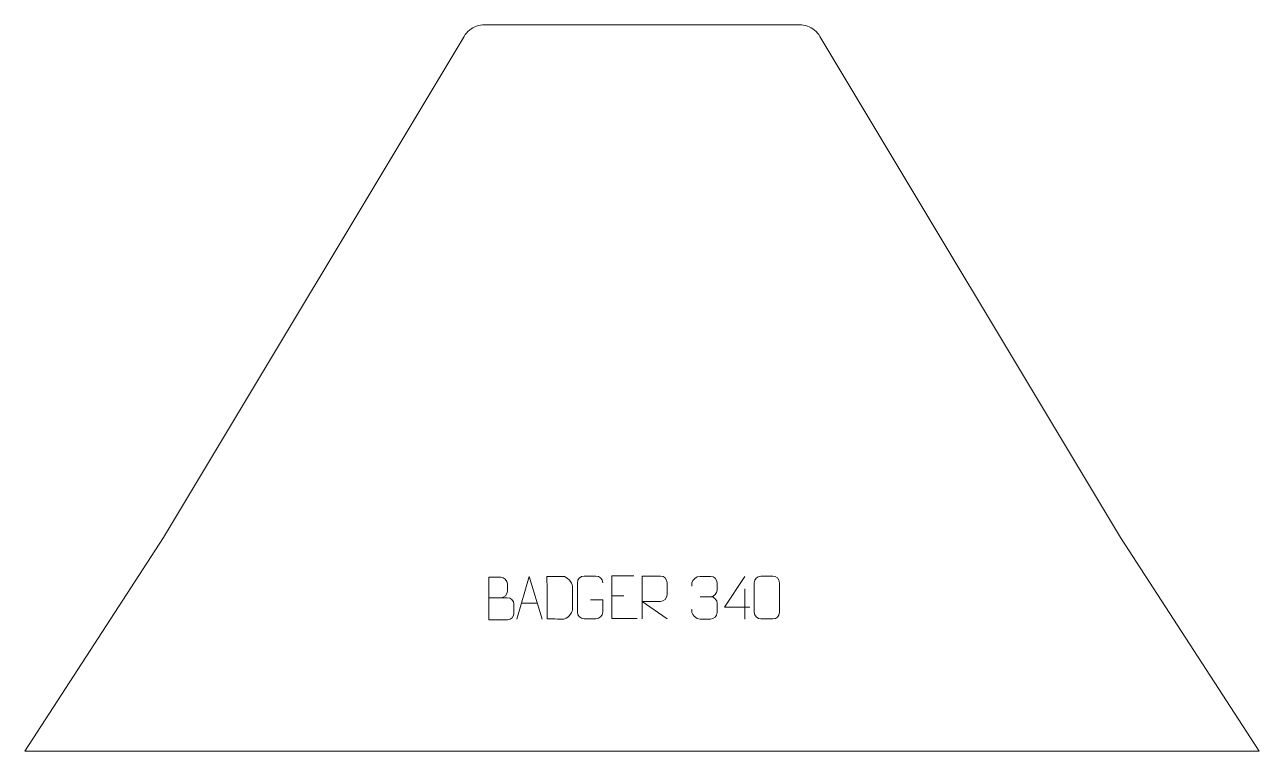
# Model space of a CAD drawing. Header units: millimetres. Extents: x -365 to 357, y 924 to 1349.
import ezdxf

# ---------------------------------------------------------------- set-up
doc = ezdxf.new("R2010")
doc.units = ezdxf.units.MM
doc.header["$MEASUREMENT"] = 0
doc.layers.add('layer 1', color=7, linetype='Continuous')

msp = doc.modelspace()

# ---------------------------------------------------------------- linework, layer by layer
at = {"layer": 'layer 1', "color": 242, "lineweight": 9}
msp.add_open_spline([(-95.8133, 1348.613), (-95.8133, 1348.613), (88.3095, 1348.613), (88.3095, 1348.613), (88.3095, 1348.613), (88.3095, 1348.613), (89.5119, 1348.5621), (89.5119, 1348.5621), (89.5119, 1348.5621), (89.5119, 1348.5621), (90.7059, 1348.407), (90.7059, 1348.407), (90.7059, 1348.407), (90.7059, 1348.407), (91.8816, 1348.1508), (91.8816, 1348.1508), (91.8816, 1348.1508), (91.8816, 1348.1508), (93.0312, 1347.7944), (93.0312, 1347.7944), (93.0312, 1347.7944), (93.0312, 1347.7944), (94.1456, 1347.3408), (94.1456, 1347.3408), (94.1456, 1347.3408), (94.1456, 1347.3408), (95.2177, 1346.7933), (95.2177, 1346.7933), (95.2177, 1346.7933), (95.2177, 1346.7933), (96.2386, 1346.1562), (96.2386, 1346.1562), (96.2386, 1346.1562), (96.2386, 1346.1562), (97.2008, 1345.4332), (97.2008, 1345.4332), (97.2008, 1345.4332), (97.2008, 1345.4332), (98.0979, 1344.6307), (98.0979, 1344.6307), (98.0979, 1344.6307), (98.0979, 1344.6307), (98.9232, 1343.7541), (98.9232, 1343.7541), (98.9232, 1343.7541), (98.9232, 1343.7541), (99.67, 1342.811), (99.67, 1342.811), (99.67, 1342.811), (99.67, 1342.811), (100.3326, 1341.8062), (100.3326, 1341.8062), (100.3326, 1341.8062), (100.3326, 1341.8062), (276.2476, 1048.6137), (276.2476, 1048.6137), (276.2476, 1048.6137), (276.2476, 1048.6137), (357.4984, 923.6134), (357.4984, 923.6134), (357.4984, 923.6134), (357.4984, 923.6134), (-365.0022, 923.6134), (-365.0022, 923.6134), (-365.0022, 923.6134), (-365.0022, 923.6134), (-283.7514, 1048.6137), (-283.7514, 1048.6137), (-283.7514, 1048.6137), (-283.7514, 1048.6137), (-107.8364, 1341.8062), (-107.8364, 1341.8062), (-107.8364, 1341.8062), (-107.8364, 1341.8062), (-107.1727, 1342.811), (-107.1727, 1342.811), (-107.1727, 1342.811), (-107.1727, 1342.811), (-106.4259, 1343.7541), (-106.4259, 1343.7541), (-106.4259, 1343.7541), (-106.4259, 1343.7541), (-105.6017, 1344.6307), (-105.6017, 1344.6307), (-105.6017, 1344.6307), (-105.6017, 1344.6307), (-104.7046, 1345.4332), (-104.7046, 1345.4332), (-104.7046, 1345.4332), (-104.7046, 1345.4332), (-103.7424, 1346.1562), (-103.7424, 1346.1562), (-103.7424, 1346.1562), (-103.7424, 1346.1562), (-102.7215, 1346.7933), (-102.7215, 1346.7933), (-102.7215, 1346.7933), (-102.7215, 1346.7933), (-101.6497, 1347.3408), (-101.6497, 1347.3408), (-101.6497, 1347.3408), (-101.6497, 1347.3408), (-100.535, 1347.7944), (-100.535, 1347.7944), (-100.535, 1347.7944), (-100.535, 1347.7944), (-99.3846, 1348.1508), (-99.3846, 1348.1508), (-99.3846, 1348.1508), (-99.3846, 1348.1508), (-98.2097, 1348.407), (-98.2097, 1348.407), (-98.2097, 1348.407), (-98.2097, 1348.407), (-97.0157, 1348.5621), (-97.0157, 1348.5621), (-97.0157, 1348.5621), (-97.0157, 1348.5621), (-95.8133, 1348.613), (-95.8133, 1348.613)], degree=3, knots=[0, 0, 0, 0, 0.03225806, 0.03225806, 0.03225806, 0.03225806, 0.06451613, 0.06451613, 0.06451613, 0.06451613, 0.09677419, 0.09677419, 0.09677419, 0.09677419, 0.12903226, 0.12903226, 0.12903226, 0.12903226, 0.16129032, 0.16129032, 0.16129032, 0.16129032, 0.19354839, 0.19354839, 0.19354839, 0.19354839, 0.22580645, 0.22580645, 0.22580645, 0.22580645, 0.25806452, 0.25806452, 0.25806452, 0.25806452, 0.29032258, 0.29032258, 0.29032258, 0.29032258, 0.32258065, 0.32258065, 0.32258065, 0.32258065, 0.35483871, 0.35483871, 0.35483871, 0.35483871, 0.38709677, 0.38709677, 0.38709677, 0.38709677, 0.41935484, 0.41935484, 0.41935484, 0.41935484, 0.4516129, 0.4516129, 0.4516129, 0.4516129, 0.48387097, 0.48387097, 0.48387097, 0.48387097, 0.51612903, 0.51612903, 0.51612903, 0.51612903, 0.5483871, 0.5483871, 0.5483871, 0.5483871, 0.58064516, 0.58064516, 0.58064516, 0.58064516, 0.61290323, 0.61290323, 0.61290323, 0.61290323, 0.64516129, 0.64516129, 0.64516129, 0.64516129, 0.67741935, 0.67741935, 0.67741935, 0.67741935, 0.70967742, 0.70967742, 0.70967742, 0.70967742, 0.74193548, 0.74193548, 0.74193548, 0.74193548, 0.77419355, 0.77419355, 0.77419355, 0.77419355, 0.80645161, 0.80645161, 0.80645161, 0.80645161, 0.83870968, 0.83870968, 0.83870968, 0.83870968, 0.87096774, 0.87096774, 0.87096774, 0.87096774, 0.90322581, 0.90322581, 0.90322581, 0.90322581, 0.93548387, 0.93548387, 0.93548387, 0.93548387, 1, 1, 1, 1], dxfattribs=at)
at = {"layer": 'layer 1', "color": 250, "lineweight": 9}
for points, knots in [([(-33.8956, 1012.1223), (-33.8956, 1012.1223), (-26.7275, 1012.1223), (-26.7275, 1012.1223), (-26.7275, 1012.1223), (-26.7275, 1012.1223), (-26.7275, 1004.9542), (-26.7275, 1004.9542), (-26.7275, 1004.9542), (-26.8672, 1002.6308), (-28.5444, 1001.1512), (-30.6922, 1001.1404), (-30.6922, 1001.1404), (-33.024, 1001.1408), (-35.356, 1001.1408), (-37.6875, 1001.1404), (-37.6875, 1001.1404), (-39.6124, 1001.035), (-41.5846, 1002.9195), (-41.5734, 1004.9368), (-41.5734, 1004.9368), (-41.573, 1010.7069), (-41.573, 1016.4766), (-41.5734, 1022.2459), (-41.5734, 1022.2459), (-41.5692, 1024.384), (-39.8224, 1026.1032), (-37.6701, 1026.0898), (-37.6701, 1026.0898), (-35.3444, 1026.0898), (-33.0183, 1026.0898), (-30.6922, 1026.0898), (-30.6922, 1026.0898), (-28.7455, 1026.1252), (-26.7541, 1024.6337), (-26.7275, 1022.196)], [0, 0, 0, 0, 0.1, 0.1, 0.1, 0.1, 0.2, 0.2, 0.2, 0.2, 0.3, 0.3, 0.3, 0.3, 0.4, 0.4, 0.4, 0.4, 0.5, 0.5, 0.5, 0.5, 0.6, 0.6, 0.6, 0.6, 0.7, 0.7, 0.7, 0.7, 0.8, 0.8, 0.8, 0.8, 1, 1, 1, 1]), ([(-8.6237, 1026.3369), (-8.6237, 1026.3369), (-21.4976, 1026.3369), (-21.4976, 1026.3369), (-21.4976, 1026.3369), (-21.4976, 1026.3369), (-21.4976, 1001.3833), (-21.4976, 1001.3833), (-21.4976, 1001.3833), (-21.4976, 1001.3833), (-6.6318, 1001.3833), (-6.6318, 1001.3833)], [0, 0, 0, 0, 0.25, 0.25, 0.25, 0.25, 0.5, 0.5, 0.5, 0.5, 1, 1, 1, 1]), ([(-3.7518, 1001.1378), (-3.7518, 1001.1378), (-3.7518, 1026.0913), (-3.7518, 1026.0913), (-3.7518, 1026.0913), (-0.157, 1026.0913), (3.4385, 1026.0913), (7.0337, 1026.0913), (7.0337, 1026.0913), (9.359, 1026.0536), (10.9163, 1024.5636), (10.9122, 1022.1972), (10.9122, 1022.1972), (10.9118, 1020.1617), (10.9118, 1017.1023), (10.9122, 1015.0663), (10.9122, 1015.0663), (10.9057, 1013.1908), (9.0934, 1011.249), (7.0839, 1011.2299), (7.0839, 1011.2299), (7.0839, 1011.2299), (-3.7518, 1011.2299), (-3.7518, 1011.2299), (-3.7518, 1011.2299), (-3.7518, 1011.2299), (10.9029, 1001.1378), (10.9029, 1001.1378)], [0, 0, 0, 0, 0.125, 0.125, 0.125, 0.125, 0.25, 0.25, 0.25, 0.25, 0.375, 0.375, 0.375, 0.375, 0.5, 0.5, 0.5, 0.5, 0.625, 0.625, 0.625, 0.625, 0.75, 0.75, 0.75, 0.75, 1, 1, 1, 1]), ([(25.5079, 1020.2497), (25.5079, 1020.2497), (25.5079, 1022.1069), (25.5079, 1022.1069), (25.5079, 1022.1069), (25.4936, 1023.8488), (28.1581, 1025.9669), (30.2172, 1025.9442), (30.2172, 1025.9442), (32.2813, 1025.9442), (34.3453, 1025.9442), (36.409, 1025.9442), (36.409, 1025.9442), (38.6035, 1025.953), (40.2018, 1024.1062), (40.2462, 1022.1941), (40.2462, 1022.1941), (40.2458, 1020.759), (40.2458, 1019.3239), (40.2462, 1017.8884), (40.2462, 1017.8884), (40.1976, 1016.2349), (38.595, 1014.0049), (36.3967, 1014.0149), (36.3967, 1014.0149), (38.6004, 1014.0037), (40.2084, 1012.2005), (40.2624, 1010.141), (40.2624, 1010.141), (40.262, 1008.3563), (40.262, 1006.5716), (40.2624, 1004.7865), (40.2624, 1004.7865), (40.2725, 1002.7251), (38.2176, 1000.962), (36.3967, 1000.9701), (36.3967, 1000.9701), (34.3314, 1000.9704), (32.2662, 1000.9704), (30.2006, 1000.9701), (30.2006, 1000.9701), (28.032, 1000.9816), (25.501, 1003.3818), (25.4824, 1004.8436), (25.4824, 1004.8436), (25.4824, 1004.8436), (25.4824, 1006.7522), (25.4824, 1006.7522)], [0, 0, 0, 0, 0.07692308, 0.07692308, 0.07692308, 0.07692308, 0.15384615, 0.15384615, 0.15384615, 0.15384615, 0.23076923, 0.23076923, 0.23076923, 0.23076923, 0.30769231, 0.30769231, 0.30769231, 0.30769231, 0.38461538, 0.38461538, 0.38461538, 0.38461538, 0.46153846, 0.46153846, 0.46153846, 0.46153846, 0.53846154, 0.53846154, 0.53846154, 0.53846154, 0.61538462, 0.61538462, 0.61538462, 0.61538462, 0.69230769, 0.69230769, 0.69230769, 0.69230769, 0.76923077, 0.76923077, 0.76923077, 0.76923077, 0.84615385, 0.84615385, 0.84615385, 0.84615385, 1, 1, 1, 1]), ([(65.8162, 1026.0367), (68.1419, 1026.0367), (70.468, 1026.0367), (72.7941, 1026.0367), (72.7941, 1026.0367), (74.7407, 1026.0723), (76.7321, 1024.5807), (76.7588, 1022.1431), (76.7588, 1022.1431), (76.7584, 1016.3962), (76.7584, 1010.6489), (76.7588, 1004.9012), (76.7588, 1004.9012), (76.619, 1002.5778), (74.9418, 1001.0982), (72.7941, 1001.0874), (72.7941, 1001.0874), (70.4622, 1001.0878), (68.1303, 1001.0878), (65.7988, 1001.0874), (65.7988, 1001.0874), (63.8738, 1000.982), (61.9017, 1002.8665), (61.9129, 1004.8838), (61.9129, 1004.8838), (61.9132, 1010.6539), (61.9132, 1016.4236), (61.9129, 1022.1929), (61.9129, 1022.1929), (61.9171, 1024.331), (63.6638, 1026.0502), (65.8162, 1026.0367)], [0, 0, 0, 0, 0.11111111, 0.11111111, 0.11111111, 0.11111111, 0.22222222, 0.22222222, 0.22222222, 0.22222222, 0.33333333, 0.33333333, 0.33333333, 0.33333333, 0.44444444, 0.44444444, 0.44444444, 0.44444444, 0.55555556, 0.55555556, 0.55555556, 0.55555556, 0.66666667, 0.66666667, 0.66666667, 0.66666667, 0.77777778, 0.77777778, 0.77777778, 0.77777778, 1, 1, 1, 1]), ([(-93.4412, 1013.4572), (-89.8026, 1013.4576), (-86.2155, 1013.4576), (-82.5761, 1013.4572), (-82.5761, 1013.4572), (-80.6007, 1013.4399), (-78.6771, 1011.7038), (-78.6771, 1009.6542), (-78.6771, 1009.6542), (-78.6775, 1008.5256), (-78.6775, 1005.4762), (-78.6771, 1004.3473), (-78.6771, 1004.3473), (-78.6595, 1002.4894), (-80.2016, 1000.4755), (-82.5231, 1000.4924), (-82.5231, 1000.4924), (-86.1629, 1000.4928), (-89.8023, 1000.4928), (-93.4412, 1000.4924), (-93.4412, 1000.4924), (-93.4412, 1008.8107), (-93.4412, 1017.1285), (-93.4412, 1025.446), (-93.4412, 1025.446), (-91.0675, 1025.446), (-88.6934, 1025.446), (-86.3192, 1025.446), (-86.3192, 1025.446), (-84.6384, 1025.4636), (-82.5416, 1023.5531), (-82.5239, 1021.5907), (-82.5239, 1021.5907), (-82.5243, 1019.5246), (-82.5243, 1019.3786), (-82.5239, 1017.3121), (-82.5239, 1017.3121), (-82.5066, 1015.246), (-84.3611, 1013.4399), (-86.3711, 1013.4572)], [0, 0, 0, 0, 0.09090909, 0.09090909, 0.09090909, 0.09090909, 0.18181818, 0.18181818, 0.18181818, 0.18181818, 0.27272727, 0.27272727, 0.27272727, 0.27272727, 0.36363636, 0.36363636, 0.36363636, 0.36363636, 0.45454545, 0.45454545, 0.45454545, 0.45454545, 0.54545455, 0.54545455, 0.54545455, 0.54545455, 0.63636364, 0.63636364, 0.63636364, 0.63636364, 0.72727273, 0.72727273, 0.72727273, 0.72727273, 0.81818182, 0.81818182, 0.81818182, 0.81818182, 1, 1, 1, 1]), ([(-77.0566, 1000.9805), (-77.0566, 1000.9805), (-69.6856, 1025.934), (-69.6856, 1025.934), (-69.6856, 1025.934), (-69.6856, 1025.934), (-62.1157, 1000.9805), (-62.1157, 1000.9805)], [0, 0, 0, 0, 0.33333333, 0.33333333, 0.33333333, 0.33333333, 1, 1, 1, 1]), ([(-59.2929, 1001.0086), (-56.9611, 1001.009), (-52.0109, 1000.985), (-49.6794, 1000.9847), (-49.6794, 1000.9847), (-47.7544, 1000.8793), (-44.4358, 1004.4209), (-44.447, 1006.4382), (-44.447, 1006.4382), (-44.4474, 1012.2083), (-44.4474, 1014.378), (-44.447, 1020.1473), (-44.447, 1020.1473), (-44.4513, 1022.2854), (-47.8258, 1025.9455), (-49.9782, 1025.932), (-49.9782, 1025.932), (-52.3039, 1025.932), (-57.0282, 1025.932), (-59.3543, 1025.932), (-59.3543, 1025.932), (-59.3539, 1020.1851), (-59.2926, 1006.7559), (-59.2929, 1001.0086)], [0, 0, 0, 0, 0.14285714, 0.14285714, 0.14285714, 0.14285714, 0.28571429, 0.28571429, 0.28571429, 0.28571429, 0.42857143, 0.42857143, 0.42857143, 0.42857143, 0.57142857, 0.57142857, 0.57142857, 0.57142857, 0.71428571, 0.71428571, 0.71428571, 0.71428571, 1, 1, 1, 1]), ([(59.2833, 1007.8738), (59.2833, 1007.8738), (44.4616, 1007.8738), (44.4616, 1007.8738), (44.4616, 1007.8738), (44.4616, 1007.8738), (56.3392, 1025.9443), (56.3392, 1025.9443)], [0, 0, 0, 0, 0.33333333, 0.33333333, 0.33333333, 0.33333333, 1, 1, 1, 1])]:
    msp.add_open_spline(points, degree=3, knots=knots, dxfattribs=at)
for points in [[(-21.4976, 1014.4572), (-21.4976, 1014.4572), (-14.3295, 1014.4572), (-14.3295, 1014.4572)], [(30.2176, 1014.0045), (30.2176, 1014.0045), (36.414, 1014.0045), (36.414, 1014.0045)], [(56.3392, 1018.6349), (56.3392, 1018.6349), (56.3392, 1000.9702), (56.3392, 1000.9702)], [(-74.334, 1010.2299), (-74.334, 1010.2299), (-64.8383, 1010.2299), (-64.8383, 1010.2299)]]:
    msp.add_open_spline(points, degree=3, dxfattribs=at)

doc.saveas('drawing.dxf')
